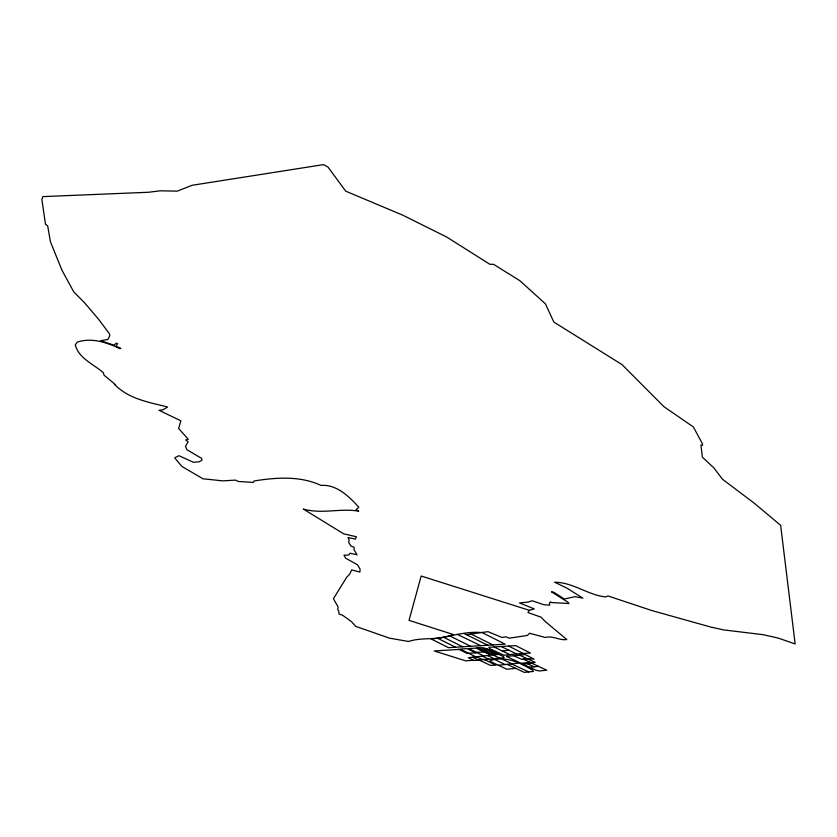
<?xml version="1.0" encoding="UTF-8"?>
<svg xmlns="http://www.w3.org/2000/svg" width="837" height="837" viewBox="0 0 837 837"><rect width="100%" height="100%" fill="white"/><g stroke="black" fill="none" stroke-linecap="round" stroke-linejoin="round"><path stroke-width="1.26" d="M452.702 634.561C438.578 640.975 422.727 636.685 408.508 641.487L389.456 638.129L355.777 626.4L351.425 621.588L342.532 615.195L338.995 614.034L338.891 611.565L337.792 609.451L338.054 606.835L333.408 598.748L346.759 577.185L349.699 574.172L351.655 569.924L359.868 572.079L360.109 569.129L357.472 564.776L345.618 558.185L343.976 555.161L348.788 555.046L350.023 553.215L357.085 554.805L354.218 550.16L353.946 547.074L351.048 546.226L348.715 542.376L349.134 539.907L348.004 537.521L355.443 539.101L356.374 536.747L343.693 533.839L303.35 509.063C321.827 514.368 340.429 507.975 358.707 511.156L356.154 509.555L358.822 507.306C349.437 496.634 336.233 484.058 321.031 485.439C300.201 475.657 276.189 477.467 254.124 480.951L253.339 482.436L238.168 481.453L235.553 480.103L222.966 480.867L202.972 478.806L181.807 466.376L174.671 457.849L178.94 455.694L193.378 462.254L199.143 461.794L201.916 460.266L201.633 458.404L186.954 449.72L185.469 446.362L188.147 441.769L185.636 439.969L188.283 439.268L178.647 428.513L180.844 420.802L158.999 410.287L163.163 409.722L167.578 407.012C149.289 402.315 129.097 399.197 114.742 384.633L115.433 384.643L104.05 375.175L103.338 372.716C93.765 364.231 78.605 358.351 75.278 344.834L77.266 342.113C91.84 337.311 106.623 342.479 119.932 348.59L120.915 348.422L115.82 346.277L117.651 343.735L116.353 343.201L113.822 345.179L100.607 340.711L107.91 339.466L109.793 335.752L109.48 333.806L98.4 319.054L84.38 302.575L73.729 291.841L61.875 270.048L50.387 241.631L47.678 225.844L45.491 224.274L41.85 199.321L42.949 196.611L148.567 192.259L160.181 190.805L177.277 191.15L192.133 185.28L323.48 164.627L327.884 166.94L345.765 191.192L402.921 215.235L446.791 237.08L489.886 264.314L493.589 264.335L519.923 280.751L545.389 303.81L553.853 322.067L622.09 364.65L663.982 406.719L693.371 426.954L702.494 443.924L702.588 445.274L700.946 444.991L702.348 457.159L713.856 467.873L722.519 479.256L754.472 503.372L780.628 525.312L795.15 643.925L778.42 638.15L763.417 634.718L723.649 629.905L711.063 627.143L651.531 610.455L607.955 595.934L605.789 596.938C588.254 595.243 572.947 582.259 554.711 582.249L567.193 588.275L582.887 598.183L574.988 596.655L564.305 599.03L553.874 592.314L551.478 591.822L568.041 602.284L568.961 603.54L551.405 602.546L550.233 601.845L549.386 603.383L549.804 605.141L543.893 604.722L532.154 600.757L527.865 602.148L519.505 602.891L534.268 608.917L529.246 610.288L527.938 612.548L541.079 617.172L544.908 621.211L566.775 639.541C559.534 640.703 552.483 635.325 545.274 637.47L529.57 633.253L527.446 635.429L509.21 638.181L505.925 636.811L501.928 637.47L488.044 631.673L466.439 634.655M481.39 632.238L505.161 644.155L448.496 647.66L430.992 638.882C447.366 637.773 463.206 631.328 480.051 632.437M453.56 634.592L409.031 620.374L421.168 576.013L529.246 610.288M530.156 662.339L521.043 663.27L506.427 656.428L525.28 654.586L534.111 659.127L527.101 658.646L521.65 659.315L513.489 655.57M527.101 658.646L523.198 659.127L531.307 662.873L535.178 662.36L518.982 654.911M478.555 649.062L480.71 648.811M480.156 649.815L482.321 649.564M487.971 649.7L484.853 648.968M481.767 650.569L483.932 650.328M483.367 651.322L485.533 651.081M484.968 652.075L487.144 651.835M483.776 655.936L468.354 657.683L474.16 660.529L504.136 657.683L503.487 656.564L486.506 648.633L482.708 647.692L468.678 648.539L483.776 655.936L498.758 654.356M491.853 652.264L493.119 652.117M496.77 653.425L489.216 654.272L476.441 648.068M515.697 668.355L506.762 669.244L490.628 661.586L490.063 660.581C505.925 655.926 518.762 662.046 532.667 670.228L533.42 671.452L524.255 672.373L507.149 664.348M516.419 653.885L503.926 655.256L489.488 648.497L488.839 647.252L515.655 645.62L530.438 653.027L516.419 653.885L509.178 650.297L502.21 650.945L494.008 646.949M498.235 665.279L517.726 663.239M529.528 667.246L538.473 666.378L546.749 670.186L539.3 670.971L535.868 670.217L523.041 664.212L531.84 663.228L538.473 666.378M473.554 660.236L465.613 660.843L434.225 650.945L459.115 649.449M477.205 652.714L467.14 653.383L458.498 649.146M476.462 652.347L484.351 651.908M485.627 659.64L481.662 659.211L476.483 656.763M527.519 663.71L534.152 666.796M492.983 654.963L499.804 658.144M511.491 663.898L528.733 671.923M479.256 660.142L490.377 665.352L496.027 665.174L484.728 659.734M486.935 649.983L493.704 653.132M502.284 659.232L512.045 663.835M481.578 649.355L490.419 653.498M487.511 655.538L494.269 658.729M482.185 656.114L488.923 659.294M502.21 650.945L509.911 654.597M495.556 659.995L505.14 664.557M501.185 646.53L509.053 650.307M457.096 634.289L480.825 645.725M472.581 657.202L478.733 660.184M475.625 652.818L467.13 648.633L460.088 649.052L475.845 656.836M464.43 633.661L487.898 645.296M470.949 633.975L493.035 644.992M449.333 635.67L470.645 646.331M443.432 637.187L462.715 646.813M438.18 638.526L455.621 647.242M508.666 646.101L523.24 653.446M479.109 648.058L476.944 648.309L486.569 652.829L488.745 652.588L479.109 648.058M486.109 648.821L480.135 649.522L488.965 653.666L494.97 652.996L486.109 648.821M487.113 649.01L484.937 649.271L486.538 650.025L488.724 649.774L487.113 649.01M493.548 652.044L491.361 652.285L492.962 653.048L495.159 652.797L493.548 652.044"/></g></svg>
